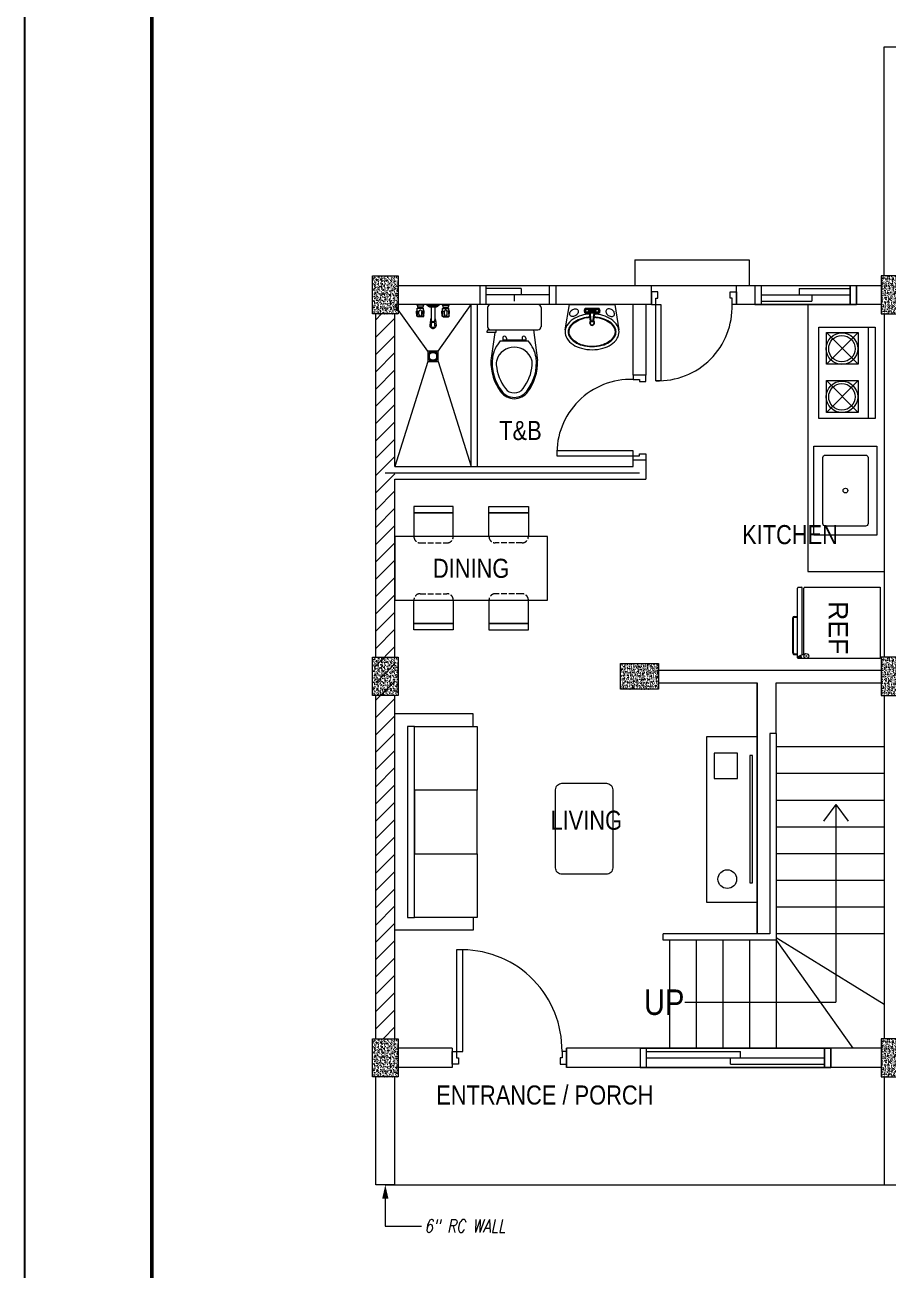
# Model space of a CAD drawing. Header units: millimetres. Extents: x 568137 to 731329, y -326076 to -191870.
# Drawn here: x 644229 to 651020, y -313636 to -303844 of the extents above; entities that cross this region are included whole.
import ezdxf
from ezdxf.enums import TextEntityAlignment as Align

# ---------------------------------------------------------------- set-up
doc = ezdxf.new("R2010")
doc.units = ezdxf.units.MM
doc.header["$LTSCALE"] = 300
doc.header["$MEASUREMENT"] = 0
doc.linetypes.add('HID', pattern=[0.2, 0.15, -0.05])
doc.layers.get('0').update_dxf_attribs({"color": 9})
doc.layers.get('DEFPOINTS').update_dxf_attribs({"color": 8})
doc.layers.add('BORDER', color=5, linetype='Continuous', lineweight=50)
doc.layers.add('dimensions', color=8, linetype='Continuous', lineweight=15)
doc.layers.add('P-FIXT-MISC', color=84, linetype='Continuous')
doc.styles.add('JO4', font='ARIALN.TTF')
doc.styles.get("Standard").update_dxf_attribs({"font": 'romans.shx'})

# ---------------------------------------------------------------- blocks, each defined once
blk = doc.blocks.new('AM-FC4PA')
at = {"layer": 'P-FIXT-MISC'}
for p, q in [((-22, -70), (-22, 70)), ((-9, 70), (-22, 70)), ((-18, 69), (-22, 70)), ((-11, 69), (-18, 69)), ((-18, 69), (-18, 63)), ((-18, -37), (-18, 37)), ((23, 70), (9, 70)), ((18, 69), (11, 69)), ((18, 69), (23, 70)), ((18, 69), (18, 63)), ((18, -37), (18, 37)), ((23, 70), (23, 39)), ((100, 13), (36, 20)), ((102, 14), (54, 18)), ((100, 13), (102, 14)), ((-18, -69), (-22, -70)), ((-9, -70), (-22, -70)), ((-18, -69), (-18, -63)), ((-11, -69), (-18, -69)), ((23, -70), (9, -70)), ((18, -69), (11, -69)), ((18, -69), (18, -63)), ((18, -69), (23, -70)), ((23, -70), (23, -39)), ((100, -13), (36, -20)), ((102, -14), (54, -18)), ((100, -13), (102, -14))]:
    blk.add_line(p, q, dxfattribs=at)
for centre, radius in [((0, 50), 22), ((0, 50), 17.3), ((0, 0), 9.5), ((0, -50), 22), ((0, -50), 17.3)]:
    blk.add_circle(centre, radius, dxfattribs=at)
for centre, radius, start, end in [((-29, 50), 11.5, 315.8561, 44.1439), ((0, 79), 11.5, 225.8561, 314.1439), ((0, 21), 11.5, 45.8561, 134.1439), ((29, 50), 11.5, 135.8561, 224.1439), ((38, 40), 20, 186.6527, 264.0223), ((43, 39), 20, 180, 254.9387), ((3, 0), 97.8, 352.2121, 7.7879), ((3, 0), 99, 351.872, 8.128), ((-29, -50), 11.5, 315.8561, 44.1439), ((0, -21), 11.5, 225.8561, 314.1439), ((0, -79), 11.5, 45.8561, 134.1439), ((29, -50), 11.5, 135.8561, 224.1439), ((38, -40), 20, 95.9777, 173.3473), ((43, -39), 20, 105.0613, 180)]:
    blk.add_arc(centre, radius, start, end, dxfattribs=at)
blk = doc.blocks.new('GROUND FLR')
at = {"linetype": 'Continuous'}
h = blk.add_hatch(dxfattribs=at)
h.set_pattern_fill('AR-CONC', color=256, scale=5, style=0)
h.set_pattern_definition([(50, (-546442.77, 211886.458), (35.8630091, -3.1376067), [3.75, -41.25]), (355, (-546442.77, 211886.458), (-6.9375667, 37.6096067), [3, -33]), (100.4514445, (-546439.783, 211886.196), (28.9254423, 34.4719995), [3.1870096, -35.0571056]), (46.1842, (-546442.77, 211896.46), (53.3620665, -8.275964), [5.625, -61.875]), (96.635635, (-546438.325, 211895.77), (46.7330973, 48.70593), [4.780517, -52.585688]), (351.184164, (-546442.77, 211896.46), (46.733097, 48.70593), [4.5, -49.5]), (21, (-546437.77, 211893.958), (29.8453526, -20.1309445), [3.75, -41.25]), (326, (-546437.77, 211893.958), (12.1657666, 36.2575023), [3, -33]), (71.451445, (-546435.284, 211892.28), (42.0111188, 16.1265576), [3.1870095, -35.0571056]), (37.5, (-546442.771, 211886.458), (0.60799277, 16.6446927), [0, -32.6, 0, -33.5, 0, -33.125]), (7.5, (-546442.771, 211886.458), (13.15347687, 19.7205856), [0, -19.1, 0, -31.85, 0, -12.625]), (327.5, (-546453.921, 211886.458), (26.6911218, -1.1277436), [0, -12.5, 0, -39, 0, -51.75]), (317.5, (-546458.921, 211886.458), (29.1593085, 5.0052491), [0, -16.25, 0, -25.9, 0, -36.75])])
h.paths.add_polyline_path([(21343.3, 16239.5), (21543.3, 16239.5), (21543.3, 16539.5), (21343.3, 16539.5)])
h = blk.add_hatch(dxfattribs=at)
h.set_pattern_fill('AR-CONC', color=256, scale=5, angle=180, style=0)
h.set_pattern_definition([(230, (597329.312, -179107.517), (-35.8630091, 3.1376067), [3.75, -41.25]), (175, (597329.312, -179107.517), (6.9375667, -37.6096067), [3, -33]), (280.4514445, (597326.324, -179107.256), (-28.9254423, -34.4719995), [3.1870096, -35.0571056]), (226.1842, (597329.312, -179117.517), (-53.3620665, 8.275964), [5.625, -61.875]), (276.635635, (597324.865, -179116.83), (-46.7330973, -48.70593), [4.780517, -52.585688]), (171.184164, (597329.31, -179117.517), (-46.733097, -48.70593), [4.5, -49.5]), (201, (597324.312, -179115.017), (-29.8453526, 20.1309445), [3.75, -41.25]), (146, (597324.312, -179115.017), (-12.1657666, -36.2575023), [3, -33]), (251.451445, (597321.825, -179113.34), (-42.0111188, -16.1265576), [3.1870095, -35.0571056]), (217.5, (597329.312, -179107.517), (-0.60799277, -16.6446927), [0, -32.6, 0, -33.5, 0, -33.125]), (187.5, (597329.312, -179107.517), (-13.15347687, -19.7205856), [0, -19.1, 0, -31.85, 0, -12.625]), (147.5, (597340.462, -179107.517), (-26.6911218, 1.1277436), [0, -12.5, 0, -39, 0, -51.75]), (137.5, (597345.462, -179107.517), (-29.1593085, -5.0052491), [0, -16.25, 0, -25.9, 0, -36.75])])
h.paths.add_polyline_path([(25343.3, 16539.5), (25543.3, 16539.5), (25543.3, 16239.5), (25343.3, 16239.5)])
h = blk.add_hatch(dxfattribs=at)
h.set_pattern_fill('ANSI31', color=256, scale=769.23, style=0)
h.set_pattern_definition([(45, (-584443.03, 211947.21), (-67.990969, 67.990969), [])])
h.paths.add_polyline_path([(21518.3, 16239.5), (21368.3, 16239.5), (21368.3, 10539.5), (21518.3, 10539.5)])
h = blk.add_hatch(dxfattribs=at)
h.set_pattern_fill('AR-CONC', color=256, scale=5, style=0)
h.set_pattern_definition([(50, (-546442.77, 208886.458), (35.8630091, -3.1376067), [3.75, -41.25]), (355, (-546442.77, 208886.458), (-6.9375667, 37.6096067), [3, -33]), (100.4514445, (-546439.783, 208886.196), (28.9254423, 34.4719995), [3.1870096, -35.0571056]), (46.1842, (-546442.77, 208896.46), (53.3620665, -8.275964), [5.625, -61.875]), (96.635635, (-546438.325, 208895.77), (46.7330973, 48.70593), [4.780517, -52.585688]), (351.184164, (-546442.77, 208896.46), (46.733097, 48.70593), [4.5, -49.5]), (21, (-546437.77, 208893.958), (29.8453526, -20.1309445), [3.75, -41.25]), (326, (-546437.77, 208893.958), (12.1657666, 36.2575023), [3, -33]), (71.451445, (-546435.284, 208892.28), (42.0111188, 16.1265576), [3.1870095, -35.0571056]), (37.5, (-546442.771, 208886.458), (0.60799277, 16.6446927), [0, -32.6, 0, -33.5, 0, -33.125]), (7.5, (-546442.771, 208886.458), (13.15347687, 19.7205856), [0, -19.1, 0, -31.85, 0, -12.625]), (327.5, (-546453.921, 208886.458), (26.6911218, -1.1277436), [0, -12.5, 0, -39, 0, -51.75]), (317.5, (-546458.921, 208886.458), (29.1593085, 5.0052491), [0, -16.25, 0, -25.9, 0, -36.75])])
h.paths.add_polyline_path([(21343.3, 13239.5), (21543.3, 13239.5), (21543.3, 13539.5), (21343.3, 13539.5)])
h = blk.add_hatch(dxfattribs=at)
h.set_pattern_fill('AR-CONC', color=256, scale=5, angle=180, style=0)
h.set_pattern_definition([(230, (597329.312, -182107.517), (-35.8630091, 3.1376067), [3.75, -41.25]), (175, (597329.312, -182107.517), (6.9375667, -37.6096067), [3, -33]), (280.4514445, (597326.324, -182107.256), (-28.9254423, -34.4719995), [3.1870096, -35.0571056]), (226.1842, (597329.312, -182117.517), (-53.3620665, 8.275964), [5.625, -61.875]), (276.635635, (597324.865, -182116.83), (-46.7330973, -48.70593), [4.780517, -52.585688]), (171.184164, (597329.31, -182117.517), (-46.733097, -48.70593), [4.5, -49.5]), (201, (597324.312, -182115.017), (-29.8453526, 20.1309445), [3.75, -41.25]), (146, (597324.312, -182115.017), (-12.1657666, -36.2575023), [3, -33]), (251.451445, (597321.825, -182113.34), (-42.0111188, -16.1265576), [3.1870095, -35.0571056]), (217.5, (597329.312, -182107.517), (-0.60799277, -16.6446927), [0, -32.6, 0, -33.5, 0, -33.125]), (187.5, (597329.312, -182107.517), (-13.15347687, -19.7205856), [0, -19.1, 0, -31.85, 0, -12.625]), (147.5, (597340.462, -182107.517), (-26.6911218, 1.1277436), [0, -12.5, 0, -39, 0, -51.75]), (137.5, (597345.462, -182107.517), (-29.1593085, -5.0052491), [0, -16.25, 0, -25.9, 0, -36.75])])
h.paths.add_polyline_path([(25343.3, 13539.5), (25543.3, 13539.5), (25543.3, 13239.5), (25343.3, 13239.5)])
h = blk.add_hatch(dxfattribs=at)
h.set_pattern_fill('AR-CONC', color=256, scale=5, angle=90, style=0)
h.set_pattern_definition([(140, (-172053.717, -554496.571), (3.1376067, 35.8630091), [3.75, -41.25]), (85, (-172053.717, -554496.57), (-37.6096067, -6.9375667), [3, -33]), (190.4514445, (-172053.456, -554493.583), (-34.4719995, 28.9254423), [3.1870096, -35.0571056]), (136.1842, (-172063.717, -554496.57), (8.275964, 53.3620665), [5.625, -61.875]), (186.635635, (-172063.027, -554492.125), (-48.70593, 46.7330973), [4.780517, -52.585688]), (81.184164, (-172063.717, -554496.57), (-48.70593, 46.733097), [4.5, -49.5]), (111, (-172061.217, -554491.571), (20.1309445, 29.8453526), [3.75, -41.25]), (56, (-172061.217, -554491.57), (-36.2575023, 12.1657666), [3, -33]), (161.451445, (-172059.54, -554489.084), (-16.1265576, 42.0111188), [3.1870095, -35.0571056]), (127.5, (-172053.717, -554496.571), (-16.6446927, 0.60799277), [0, -32.6, 0, -33.5, 0, -33.125]), (97.5, (-172053.717, -554496.571), (-19.7205856, 13.15347687), [0, -19.1, 0, -31.85, 0, -12.625]), (57.5, (-172053.717, -554507.721), (1.1277436, 26.6911218), [0, -12.5, 0, -39, 0, -51.75]), (47.5, (-172053.717, -554512.721), (-5.0052491, 29.1593085), [0, -16.25, 0, -25.9, 0, -36.75])])
h.paths.add_polyline_path([(23593.3, 13289.5), (23593.3, 13489.5), (23293.3, 13489.5), (23293.3, 13289.5)])
h = blk.add_hatch(dxfattribs=at)
h.set_pattern_fill('AR-CONC', color=256, scale=5, style=0)
h.set_pattern_definition([(50, (-546442.77, 205886.458), (35.8630091, -3.1376067), [3.75, -41.25]), (355, (-546442.77, 205886.458), (-6.9375667, 37.6096067), [3, -33]), (100.4514445, (-546439.783, 205886.196), (28.9254423, 34.4719995), [3.1870096, -35.0571056]), (46.1842, (-546442.77, 205896.46), (53.3620665, -8.275964), [5.625, -61.875]), (96.635635, (-546438.325, 205895.77), (46.7330973, 48.70593), [4.780517, -52.585688]), (351.184164, (-546442.77, 205896.46), (46.733097, 48.70593), [4.5, -49.5]), (21, (-546437.77, 205893.958), (29.8453526, -20.1309445), [3.75, -41.25]), (326, (-546437.77, 205893.958), (12.1657666, 36.2575023), [3, -33]), (71.451445, (-546435.284, 205892.28), (42.0111188, 16.1265576), [3.1870095, -35.0571056]), (37.5, (-546442.771, 205886.458), (0.60799277, 16.6446927), [0, -32.6, 0, -33.5, 0, -33.125]), (7.5, (-546442.771, 205886.458), (13.15347687, 19.7205856), [0, -19.1, 0, -31.85, 0, -12.625]), (327.5, (-546453.921, 205886.458), (26.6911218, -1.1277436), [0, -12.5, 0, -39, 0, -51.75]), (317.5, (-546458.921, 205886.458), (29.1593085, 5.0052491), [0, -16.25, 0, -25.9, 0, -36.75])])
h.paths.add_polyline_path([(21343.3, 10239.5), (21543.3, 10239.5), (21543.3, 10539.5), (21343.3, 10539.5)])
h = blk.add_hatch(dxfattribs=at)
h.set_pattern_fill('AR-CONC', color=256, scale=5, angle=180, style=0)
h.set_pattern_definition([(230, (597329.312, -185107.517), (-35.8630091, 3.1376067), [3.75, -41.25]), (175, (597329.312, -185107.517), (6.9375667, -37.6096067), [3, -33]), (280.4514445, (597326.324, -185107.256), (-28.9254423, -34.4719995), [3.1870096, -35.0571056]), (226.1842, (597329.312, -185117.517), (-53.3620665, 8.275964), [5.625, -61.875]), (276.635635, (597324.865, -185116.83), (-46.7330973, -48.70593), [4.780517, -52.585688]), (171.184164, (597329.31, -185117.517), (-46.733097, -48.70593), [4.5, -49.5]), (201, (597324.312, -185115.017), (-29.8453526, 20.1309445), [3.75, -41.25]), (146, (597324.312, -185115.017), (-12.1657666, -36.2575023), [3, -33]), (251.451445, (597321.825, -185113.34), (-42.0111188, -16.1265576), [3.1870095, -35.0571056]), (217.5, (597329.312, -185107.517), (-0.60799277, -16.6446927), [0, -32.6, 0, -33.5, 0, -33.125]), (187.5, (597329.312, -185107.517), (-13.15347687, -19.7205856), [0, -19.1, 0, -31.85, 0, -12.625]), (147.5, (597340.462, -185107.517), (-26.6911218, 1.1277436), [0, -12.5, 0, -39, 0, -51.75]), (137.5, (597345.462, -185107.517), (-29.1593085, -5.0052491), [0, -16.25, 0, -25.9, 0, -36.75])])
h.paths.add_polyline_path([(25343.3, 10539.5), (25543.3, 10539.5), (25543.3, 10239.5), (25343.3, 10239.5)])
for p, q in [((25368.3, 16539.5), (25368.3, 18340.3)), ((25368.3, 18340.3), (25518.3, 18340.3)), ((23406.1, 16664.5), (24306.1, 16664.5)), ((23406.1, 16664.5), (23406.1, 16464.5)), ((24306.1, 16664.5), (24306.1, 16464.5)), ((21543.3, 16464.5), (23536.1, 16464.5)), ((22185.7, 16464.5), (22185.7, 16314.5)), ((22235.7, 16314.6), (22235.7, 16464.6)), ((22735.7, 16314.3), (22735.7, 16464.3)), ((22786.7, 16313.6), (22786.8, 16463.6)), ((23536.1, 16314.5), (23536.1, 16464.5)), ((23536.1, 16464.5), (24206.1, 16464.5)), ((24206.1, 16464.5), (25343.3, 16464.5)), ((24206.1, 16314.5), (24206.1, 16464.5)), ((24349.6, 16464.5), (25149.8, 16464.5)), ((24349.6, 16464.5), (24349.6, 16314.5)), ((24399.6, 16464.5), (24399.6, 16314.5)), ((25099.8, 16464.5), (25099.8, 16314.5)), ((25099.8, 16314.5), (25099.8, 16464.5)), ((25149.8, 16464.5), (25149.8, 16314.5)), ((25149.8, 16314.5), (25149.8, 16464.5)), ((22510.7, 16439.5), (22235.7, 16439.6)), ((22735.7, 16389.3), (22235.7, 16389.6)), ((22460.4, 16339.5), (22460.5, 16389.5)), ((22510.7, 16439.5), (22510.7, 16389.5)), ((24699.8, 16439.5), (24699.8, 16389.5)), ((24799.6, 16389.5), (24799.6, 16339.5)), ((21778.5, 15946.3), (21518.3, 16309.2)), ((23536.1, 16314.5), (21543.3, 16314.5)), ((21688.8, 16260.8), (21692.7, 16268.1)), ((21691.4, 16221.7), (21688.8, 16260.8)), ((21693.2, 16307.9), (21693.2, 16314.5)), ((21743.8, 16314.5), (21693.2, 16314.5)), ((21693.2, 16307.9), (21698.2, 16292)), ((21743.8, 16307.9), (21693.2, 16307.9)), ((21693.5, 16281.7), (21694.9, 16285.8)), ((21693.5, 16271.3), (21693.5, 16281.7)), ((21743.5, 16281.7), (21693.5, 16281.7)), ((21742.1, 16285.8), (21694.9, 16285.8)), ((21694.9, 16260.8), (21708, 16260.8)), ((21695.2, 16237.4), (21695.2, 16259)), ((21738.7, 16292), (21698.2, 16292)), ((21701, 16292), (21701.6, 16285.8)), ((21707.7, 16237.2), (21707.7, 16258.8)), ((21742, 16260.8), (21729, 16260.8)), ((21729.3, 16237.2), (21729.3, 16258.8)), ((21735.9, 16292), (21735.4, 16285.8)), ((21743.8, 16307.9), (21738.7, 16292)), ((21741.8, 16237.4), (21741.8, 16259)), ((21743.5, 16281.7), (21742.1, 16285.8)), ((21743.5, 16271.3), (21743.5, 16281.7)), ((21743.8, 16307.9), (21743.8, 16314.5)), ((21748.2, 16260.8), (21744.3, 16268.1)), ((21745.5, 16221.7), (21748.2, 16260.8)), ((21768.9, 16309.5), (21768.9, 16314.5)), ((21768.9, 16314.5), (21868.1, 16314.5)), ((21768.9, 16309.5), (21868.1, 16309.5)), ((21844.8, 16296.4), (21792.1, 16296.4)), ((21793.5, 16296.3), (21843.5, 16296.3)), ((21803.5, 16296.4), (21803.5, 16192.5)), ((21833.5, 16296.4), (21833.5, 16192.5)), ((21858.5, 15946.3), (22118.7, 16314.5)), ((21868.1, 16314.5), (21868.1, 16309.5)), ((21888.8, 16260.8), (21892.7, 16268.1)), ((21891.4, 16221.7), (21888.8, 16260.8)), ((21893.2, 16307.9), (21893.2, 16314.5)), ((21893.2, 16314.5), (21943.8, 16314.5)), ((21893.2, 16307.9), (21898.2, 16292)), ((21893.2, 16307.9), (21943.8, 16307.9)), ((21893.5, 16281.7), (21894.9, 16285.8)), ((21893.5, 16271.3), (21893.5, 16281.7)), ((21893.5, 16281.7), (21943.5, 16281.7)), ((21894.9, 16285.8), (21942.1, 16285.8)), ((21894.9, 16260.8), (21908, 16260.8)), ((21895.2, 16237.4), (21895.2, 16259)), ((21898.2, 16292), (21938.7, 16292)), ((21901, 16292), (21901.6, 16285.8)), ((21907.7, 16237.2), (21907.7, 16258.8)), ((21942, 16260.8), (21929, 16260.8)), ((21929.3, 16237.2), (21929.3, 16258.8)), ((21935.9, 16292), (21935.4, 16285.8)), ((21943.8, 16307.9), (21938.7, 16292)), ((21941.8, 16237.4), (21941.8, 16259)), ((21943.5, 16281.7), (21942.1, 16285.8)), ((21943.5, 16271.3), (21943.5, 16281.7)), ((21943.8, 16307.9), (21943.8, 16314.5)), ((21948.2, 16260.8), (21944.3, 16268.1)), ((21945.5, 16221.7), (21948.2, 16260.8)), ((22118.7, 15039.5), (22118.7, 16314.5)), ((22168.7, 15039.5), (22168.7, 16314.5)), ((22247.5, 16289.6), (22247.5, 16139.5)), ((22668.1, 16289.4), (22668.1, 16139.3)), ((23014.2, 16282.9), (23126.2, 16282.9)), ((23014.2, 16272.2), (23014.2, 16282.9)), ((23015, 16279.3), (23014.2, 16282.9)), ((23014.2, 16272.2), (23014.2, 16282.9)), ((23015, 16279.3), (23014.2, 16282.9)), ((23014.2, 16246.9), (23014.2, 16257.5)), ((23014.2, 16246.9), (23014.2, 16257.5)), ((23015, 16273.7), (23015, 16279.3)), ((23015, 16279.3), (23020.1, 16279.3)), ((23015, 16273.7), (23015, 16279.3)), ((23015, 16279.3), (23020.1, 16279.3)), ((23015, 16250.5), (23015, 16256)), ((23015, 16250.5), (23015, 16256)), ((23040.3, 16279.3), (23100.1, 16279.3)), ((23040.3, 16279.3), (23100.1, 16279.3)), ((23125.4, 16279.3), (23120.3, 16279.3)), ((23125.4, 16279.3), (23126.2, 16282.9)), ((23125.4, 16273.7), (23125.4, 16279.3)), ((23125.4, 16250.5), (23125.4, 16256)), ((23126.2, 16272.2), (23126.2, 16282.9)), ((23126.2, 16246.9), (23126.2, 16257.5)), ((23393.3, 15759.5), (23393.3, 16314.5)), ((23493.3, 16314.5), (23493.3, 15909.5)), ((23493.3, 16313.5), (23493.3, 15759.5)), ((25343.3, 16314.5), (24171.1, 16314.5)), ((24349.6, 16314.5), (25149.8, 16314.5)), ((24768.3, 16314.5), (24768.3, 14214.5)), ((21368.3, 13539.5), (21368.3, 16239.5)), ((21518.3, 15039.5), (21518.3, 16239.5)), ((21697.9, 16218.3), (21691.4, 16221.7)), ((21745.5, 16221.7), (21691.4, 16221.7)), ((21739.1, 16218.3), (21697.9, 16218.3)), ((21739.1, 16218.3), (21745.5, 16221.7)), ((21798.5, 16192.5), (21793.5, 16148.1)), ((21795.7, 16139.1), (21801, 16184.2)), ((21804.7, 16129.6), (21808.5, 16177.7)), ((21836.6, 16132.9), (21831.2, 16179.3)), ((21838.5, 16192.5), (21843.6, 16146)), ((21897.9, 16218.3), (21891.4, 16221.7)), ((21891.4, 16221.7), (21945.5, 16221.7)), ((21897.9, 16218.3), (21939.1, 16218.3)), ((21939.1, 16218.3), (21945.5, 16221.7)), ((23015, 16250.5), (23014.2, 16246.9)), ((23015, 16250.5), (23014.2, 16246.9)), ((23014.2, 16246.9), (23038.9, 16246.9)), ((23014.2, 16246.9), (23038.9, 16246.9)), ((23015, 16250.5), (23020.1, 16250.5)), ((23015, 16250.5), (23020.1, 16250.5)), ((23040.3, 16250.5), (23100.1, 16250.5)), ((23040.3, 16250.5), (23100.1, 16250.5)), ((23059.6, 16184.8), (23054.2, 16236.1)), ((23059.6, 16184.8), (23054.2, 16236.1)), ((23059, 16183.7), (23055.7, 16221.7)), ((23059, 16183.7), (23055.7, 16221.7)), ((23059.6, 16184.8), (23059, 16183.7)), ((23059.6, 16184.8), (23059, 16183.7)), ((23080.8, 16184.8), (23086.2, 16236.1)), ((23080.8, 16184.8), (23086.2, 16236.1)), ((23080.8, 16184.8), (23081.4, 16183.7)), ((23080.8, 16184.8), (23081.4, 16183.7)), ((23081.4, 16183.7), (23084.7, 16221.7)), ((23081.4, 16183.7), (23084.7, 16221.7)), ((23126.2, 16246.9), (23101.5, 16246.9)), ((23125.4, 16250.5), (23120.3, 16250.5)), ((23125.4, 16250.5), (23126.2, 16246.9)), ((22243.6, 16094.5), (22243.6, 16104.5)), ((22313.2, 16094.4), (22243.6, 16094.5)), ((22253.6, 16114.5), (22313.2, 16114.5)), ((22272.6, 16114.5), (22643.2, 16114.5)), ((22304.8, 16094.4), (22274.4, 15874)), ((22313.2, 16114.5), (22313.2, 16094.4)), ((22607.9, 16114.5), (22640.9, 15873.8)), ((24912.9, 16094.2), (25162.9, 15844.2)), ((25162.9, 16094.2), (24912.9, 15844.2)), ((25240.8, 16136.7), (25240.8, 15416.7)), ((22347.6, 16027.2), (22567.9, 16027.1)), ((22366.6, 16049.2), (22366.6, 16027.2)), ((22370.5, 16037.2), (22370.5, 16027.2)), ((22370.5, 16037.2), (22545, 16037.1)), ((22396.6, 16049.2), (22396.6, 16037.2)), ((22518.8, 16049.1), (22518.8, 16037.1)), ((22545, 16037.1), (22545, 16027.1)), ((22548.9, 16049.1), (22548.8, 16027.1)), ((21778.5, 15866.3), (21518.3, 15039.5)), ((21778.5, 15946.3), (21778.5, 15866.3)), ((21858.5, 15946.3), (21778.5, 15946.3)), ((21778.5, 15866.3), (21858.5, 15866.3)), ((21788.1, 15936.7), (21788.1, 15875.9)), ((21848.9, 15936.7), (21788.1, 15936.7)), ((21788.1, 15875.9), (21848.9, 15875.9)), ((21848.9, 15875.9), (21848.9, 15936.7)), ((21858.5, 15866.3), (21858.5, 15946.3)), ((21858.5, 15866.3), (22118.7, 15039.5)), ((25162.9, 15715.5), (24912.9, 15465.5)), ((24912.9, 15715.5), (25162.9, 15465.5)), ((23393.3, 15039.5), (23393.3, 15164.5)), ((23493.3, 15139.5), (23493.3, 14939.5)), ((21443.3, 14989.5), (23443.3, 14989.5)), ((21518.3, 15039.5), (23393.3, 15039.5)), ((21518.3, 13539.5), (21518.3, 14939.5)), ((21518.3, 14939.5), (23493.3, 14939.5)), ((21978, 14674.4), (21668, 14674.4)), ((21668, 14674.4), (21668, 14489.4)), ((21978, 14489.4), (21978, 14674.4)), ((22258.7, 14674.4), (22568.7, 14674.4)), ((22258.7, 14489.4), (22258.7, 14674.4)), ((22568.7, 14674.4), (22568.7, 14489.4)), ((24768.3, 14214.5), (25368.3, 14214.5)), ((24686, 13536.5), (24686, 14084.5)), ((24692, 14090.5), (24717.5, 14090.5)), ((24723.5, 13558.1), (24723.5, 14084.5)), ((24736, 13562.7), (24736, 14084.5)), ((24742, 14090.5), (25335.5, 14090.5)), ((25336, 14090), (25336, 13531)), ((21668, 13804.5), (21668, 13989.5)), ((21978, 13989.5), (21978, 13804.5)), ((22258.7, 13989.5), (22258.7, 13804.5)), ((22568.7, 13804.5), (22568.7, 13989.5)), ((24648, 13573.5), (24648, 13849.5)), ((24654, 13573.5), (24654, 13849.5)), ((24660, 13861.5), (24686, 13861.5)), ((24660, 13855.5), (24686, 13855.5)), ((21978, 13804.5), (21668, 13804.5)), ((22258.7, 13804.5), (22568.7, 13804.5)), ((24660, 13567.5), (24686, 13567.5)), ((24660, 13561.5), (24686, 13561.5)), ((24717.5, 13530.5), (24692, 13530.5)), ((24748.4, 13567.3), (24701.5, 13550)), ((24755, 13530.5), (24704.8, 13530.5)), ((25335.5, 13530.5), (24755, 13530.5)), ((23593.3, 13439.5), (25343.3, 13439.5)), ((23593.3, 13339.5), (24368.3, 13339.5)), ((24368.3, 11364.5), (24368.3, 13339.5)), ((24368.3, 13339.5), (24368.3, 11364.5)), ((24518.3, 13339.5), (25343.3, 13339.5)), ((24518.3, 12939.5), (24518.3, 13339.5)), ((21368.3, 10539.5), (21368.3, 13239.5)), ((21518.3, 10539.5), (21518.3, 13239.5)), ((22134.1, 13094.1), (21518.3, 13094.1)), ((22134.1, 12994.1), (22134.1, 13094.1)), ((24468.3, 12939.5), (24468.3, 11364.5)), ((24518.3, 12939.5), (24468.3, 12939.5)), ((24518.3, 12939.5), (24518.3, 11364.5)), ((25368.3, 12834.5), (24518.3, 12834.5)), ((25368.3, 12624.5), (24518.3, 12624.5)), ((25368.3, 12414.5), (24518.3, 12414.5)), ((24986.6, 12382), (24889.3, 12251.7)), ((24986.6, 12382), (24986.6, 10827)), ((24986.6, 12382), (25083.9, 12251.7)), ((25368.3, 12204.5), (24518.3, 12204.5)), ((25368.3, 11994.5), (24518.3, 11994.5)), ((25368.3, 11784.5), (24518.3, 11784.5)), ((25368.3, 11574.5), (24518.3, 11574.5)), ((22134.1, 11494), (22134.1, 11394)), ((22134.1, 11394), (21518.3, 11394)), ((24468.3, 11364.5), (23628.3, 11364.5)), ((23628.3, 11314.5), (23628.3, 11364.5)), ((24518.3, 11364.5), (24518.3, 10464.5)), ((25368.3, 11364.5), (24518.3, 11364.5)), ((24518.3, 11314.5), (23628.3, 11314.5)), ((23678.3, 11314.5), (23678.3, 10464.5)), ((23888.3, 11314.5), (23888.3, 10464.5)), ((24098.3, 11314.5), (24098.3, 10464.5)), ((24308.3, 11314.5), (24308.3, 10464.5)), ((24518.3, 11336.6), (25368.3, 10812.4)), ((24518.3, 11314.5), (25120.6, 10464.5)), ((23798.3, 10827), (24986.6, 10827)), ((21968.3, 10464.5), (21543.3, 10464.5)), ((21968.3, 10464.5), (21968.3, 10314.5)), ((21968.3, 10464.5), (21968.3, 10314.5)), ((25343.3, 10464.5), (22868.3, 10464.5)), ((22868.3, 10314.5), (22868.3, 10464.5)), ((22868.3, 10464.5), (22868.3, 10314.5)), ((23448.2, 10464.5), (24948.2, 10464.5)), ((23448.2, 10464.5), (23448.2, 10314.5)), ((23498.2, 10314.5), (23498.2, 10464.5)), ((24160.1, 10339.5), (24160.1, 10389.5)), ((24236.3, 10389.5), (24236.3, 10439.5)), ((24898.2, 10314.5), (24898.2, 10464.5)), ((24898.2, 10464.5), (24898.2, 10314.5)), ((24948.2, 10314.5), (24948.2, 10464.5)), ((24948.2, 10464.5), (24948.2, 10314.5)), ((21968.3, 10314.5), (21543.3, 10314.5)), ((25343.3, 10314.5), (22868.3, 10314.5)), ((23448.2, 10314.5), (24948.2, 10314.5)), ((21368.3, 9389.5), (21368.3, 10239.5)), ((21518.3, 9389.5), (21518.3, 10239.5)), ((25368.3, 10239.5), (25368.3, 9389.5)), ((21518.3, 9389.5), (21368.3, 9389.5)), ((21443.3, 9389.5), (29368.3, 9389.5)), ((21443.3, 9282.4), (21443.3, 9064.4)), ((21443.3, 9064.4), (21727.6, 9064.4))]:
    blk.add_line(p, q, dxfattribs=at)
for p, q in [((24399.6, 16389.5), (24799.6, 16389.5)), ((24699.8, 16439.5), (25099.8, 16439.5)), ((24699.8, 16389.5), (25099.8, 16389.5)), ((24399.6, 16339.5), (24799.6, 16339.5)), ((23498.2, 10439.5), (24236.3, 10439.5)), ((23498.2, 10389.5), (24236.3, 10389.5)), ((24160.1, 10389.5), (24898.2, 10389.5)), ((24160.1, 10339.5), (24898.2, 10339.5))]:
    blk.add_line(p, q)
at = {"linetype": 'HID'}
for p, q in [((21718, 14439.4), (21928, 14439.4)), ((22518.7, 14439.4), (22308.7, 14439.4)), ((21718, 14039.5), (21928, 14039.5)), ((22518.7, 14039.5), (22308.7, 14039.5))]:
    blk.add_line(p, q, dxfattribs=at)
at = {"linetype": 'Continuous'}
for points in [[(21543.3, 16239.5), (21343.3, 16239.5), (21343.3, 16539.5), (21543.3, 16539.5)], [(25543.3, 16539.5), (25343.3, 16539.5), (25343.3, 16239.5), (25543.3, 16239.5)], [(23571.1, 16314.5), (23571.1, 16364.5), (23586.1, 16364.5), (23586.1, 16414.5), (23536.1, 16414.5), (23536.1, 16314.5)], [(23571.1, 16314.5), (23571.1, 16364.5), (23586.1, 16364.5), (23586.1, 16414.5), (23536.1, 16414.5), (23536.1, 16314.5)], [(24171.1, 16314.5), (24171.1, 16364.5), (24156.1, 16364.5), (24156.1, 16414.5), (24206.1, 16414.5), (24206.1, 16314.5)], [(24171.1, 16314.5), (24171.1, 16364.5), (24156.1, 16364.5), (24156.1, 16414.5), (24206.1, 16414.5), (24206.1, 16314.5)], [(23571.1, 16314.5), (23611.1, 16314.5), (23611.1, 15714.5), (23571.1, 15714.5)], [(23571.1, 16314.5), (23611.1, 16314.5), (23611.1, 15714.5), (23571.1, 15714.5)], [(25295.9, 15416.7), (24853.8, 15416.7), (24853.8, 16136.7), (25295.9, 16136.7)], [(25162.9, 15844.2), (24912.9, 15844.2), (24912.9, 16094.2), (25162.9, 16094.2)], [(23393.3, 15724.5), (23443.3, 15724.5), (23443.3, 15709.5), (23493.3, 15709.5), (23493.3, 15759.5), (23393.3, 15759.5)], [(23393.3, 15724.5), (23443.3, 15724.5), (23443.3, 15709.5), (23493.3, 15709.5), (23493.3, 15759.5), (23393.3, 15759.5)], [(25162.9, 15465.5), (24912.9, 15465.5), (24912.9, 15715.5), (25162.9, 15715.5)], [(24815.5, 14500.9), (24815.5, 15200.5), (25310.6, 15200.5), (25310.6, 14500.9)], [(23393.3, 15124.5), (23393.3, 15164.5), (22793.3, 15164.5), (22793.3, 15124.5)], [(23393.3, 15124.5), (23393.3, 15164.5), (22793.3, 15164.5), (22793.3, 15124.5)], [(23393.3, 15124.5), (23443.3, 15124.5), (23443.3, 15139.5), (23493.3, 15139.5), (23493.3, 15089.5), (23393.3, 15089.5)], [(23393.3, 15124.5), (23443.3, 15124.5), (23443.3, 15139.5), (23493.3, 15139.5), (23493.3, 15089.5), (23393.3, 15089.5)], [(21978, 14724.4), (21668, 14724.4), (21668, 14674.4), (21978, 14674.4)], [(22258.7, 14724.4), (22568.7, 14724.4), (22568.7, 14674.4), (22258.7, 14674.4)], [(21978, 13754.5), (21668, 13754.5), (21668, 13804.5), (21978, 13804.5)], [(22258.7, 13754.5), (22568.7, 13754.5), (22568.7, 13804.5), (22258.7, 13804.5)], [(21543.3, 13239.5), (21343.3, 13239.5), (21343.3, 13539.5), (21543.3, 13539.5)], [(25543.3, 13539.5), (25343.3, 13539.5), (25343.3, 13239.5), (25543.3, 13239.5)], [(23593.3, 13489.5), (23593.3, 13289.5), (23293.3, 13289.5), (23293.3, 13489.5)], [(21673.8, 12994.1), (21618.3, 12994.1), (21618.3, 11494), (21673.8, 11494)], [(21673.8, 12994.1), (22164.7, 12994.1), (22164.7, 12494.1), (21673.8, 12494.1)], [(23969.7, 11614.6), (24368.3, 11614.6), (24368.3, 12914.4), (23969.7, 12914.4)], [(24031.1, 12586.6), (24214.9, 12586.6), (24214.9, 12786.3), (24031.1, 12786.3)], [(24311.4, 11767.1), (24332.3, 11767.1), (24332.3, 12767.1), (24311.4, 12767.1)], [(21673.8, 11994.1), (22164.7, 11994.1), (22164.7, 12494.1), (21673.8, 12494.1)], [(21673.8, 11994.1), (22164.7, 11994.1), (22164.7, 11494), (21673.8, 11494)], [(22003.3, 11239.5), (22003.3, 10439.5), (22053.3, 10439.5), (22053.3, 11239.5)], [(21543.3, 10239.5), (21343.3, 10239.5), (21343.3, 10539.5), (21543.3, 10539.5)], [(25543.3, 10539.5), (25343.3, 10539.5), (25343.3, 10239.5), (25543.3, 10239.5)], [(22003.3, 10439.5), (22003.3, 10389.5), (22018.3, 10389.5), (22018.3, 10339.5), (21968.3, 10339.5), (21968.3, 10439.5)], [(22003.3, 10439.5), (22003.3, 10389.5), (22018.3, 10389.5), (22018.3, 10339.5), (21968.3, 10339.5), (21968.3, 10439.5)], [(22833.3, 10439.5), (22833.3, 10389.5), (22818.3, 10389.5), (22818.3, 10339.5), (22868.3, 10339.5), (22868.3, 10439.5)], [(22833.3, 10439.5), (22833.3, 10389.5), (22818.3, 10389.5), (22818.3, 10339.5), (22868.3, 10339.5), (22868.3, 10439.5)]]:
    blk.add_lwpolyline(points, close=True, dxfattribs=at)
for points in [[(22859.1, 16114.4), (22892.2, 16314.5), (23248.2, 16314.5), (23281.3, 16114.4)], [(25368.3, 16239.5), (25368.3, 13539.5)], [(21518.3, 13989.5), (22718.4, 13989.5), (22718.4, 14489.4), (21518.3, 14489.4), (21518.3, 13989.5)], [(25368.3, 13239.5), (25368.3, 10539.5)]]:
    blk.add_lwpolyline(points, dxfattribs=at)
for points in [[(22957.8, 16270.9, -0.127529), (22961.1, 16262, -0.106162), (22959.8, 16250, -0.085457), (22953.7, 16238.6, -0.074979), (22942.8, 16228.2, -0.074979), (22929.3, 16221.5, -0.085457), (22916.5, 16219.7, -0.106162), (22904.7, 16222.5, -0.127529), (22897.5, 16228.7, -0.127529), (22894.2, 16237.6, -0.106162), (22895.5, 16249.6, -0.085457), (22901.6, 16261, -0.074979), (22912.5, 16271.4, -0.074979), (22926, 16278.2, -0.085457), (22938.8, 16280, -0.106162), (22950.6, 16277.1, -0.127529)], [(22957.8, 16270.9, -0.127529), (22961.1, 16262, -0.106162), (22959.8, 16250, -0.085457), (22953.7, 16238.6, -0.074979), (22942.8, 16228.2, -0.074979), (22929.3, 16221.5, -0.085457), (22916.5, 16219.7, -0.106162), (22904.7, 16222.5, -0.127529), (22897.5, 16228.7, -0.127529), (22894.2, 16237.6, -0.106162), (22895.5, 16249.6, -0.085457), (22901.6, 16261, -0.074979), (22912.5, 16271.4, -0.074979), (22926, 16278.2, -0.085457), (22938.8, 16280, -0.106162), (22950.6, 16277.1, -0.127529)], [(23182.6, 16270.9, 0.127529), (23179.3, 16262, 0.106162), (23180.6, 16250, 0.085457), (23186.7, 16238.6, 0.074979), (23197.6, 16228.2, 0.074979), (23211.1, 16221.5, 0.085457), (23223.9, 16219.7, 0.106162), (23235.6, 16222.5, 0.127529), (23242.9, 16228.7, 0.127529), (23246.2, 16237.6, 0.106162), (23244.9, 16249.6, 0.085457), (23238.8, 16261, 0.074979), (23227.9, 16271.4, 0.074979), (23214.4, 16278.2, 0.085457), (23201.5, 16280, 0.106162), (23189.8, 16277.1, 0.127529)], [(24885.5, 14590.9), (24885.5, 15110.5, -0.414214), (24905.5, 15130.5), (25220.6, 15130.5, -0.414214), (25240.6, 15110.5), (25240.6, 14590.9, -0.414214), (25220.6, 14570.9), (24905.5, 14570.9, -0.414214)], [(22832.6, 12548.5), (23182.6, 12548.5, -0.414214), (23232.6, 12498.5), (23232.6, 11883.3, -0.414214), (23182.6, 11833.3), (22832.6, 11833.3, -0.414214), (22782.6, 11883.3), (22782.6, 12498.5, -0.414214)]]:
    blk.add_lwpolyline(points, format="xyb", close=True, dxfattribs=at)
for points in [[(23052.8, 16238.8, 0.053262), (22985.6, 16227.9, 0.079373), (22920, 16198.1, 0.107143), (22872.3, 16149.2, 0.140864), (22857.8, 16098.9, 0.140864), (22872.3, 16048.5, 0.107143), (22920, 15999.6, 0.079373), (22985.6, 15969.8, 0.066913), (23070.2, 15958.5, 0.066913), (23154.8, 15969.8, 0.079373), (23220.4, 15999.6, 0.107143), (23268.1, 16048.5, 0.140864), (23282.6, 16098.9, 0.140864), (23268.1, 16149.2, 0.107143), (23220.4, 16198.1, 0.079373), (23154.8, 16227.9, 0.053262), (23087.6, 16238.8, 0.066913)], [(23056.3, 16214.9, 0.055146), (22992, 16204.8, 0.079373), (22933.2, 16178.1, 0.107143), (22892.6, 16136.5, 0.140864), (22881.8, 16098.9, 0.140864), (22892.6, 16061.2, 0.107143), (22933.2, 16019.6, 0.079373), (22992, 15993, 0.066913), (23070.2, 15982.5, 0.066913), (23148.4, 15993, 0.079373), (23207.1, 16019.6, 0.107143), (23247.8, 16061.2, 0.140864), (23258.6, 16098.9, 0.140864), (23247.8, 16136.5, 0.107143), (23207.1, 16178.1, 0.079373), (23148.4, 16204.8, 0.055146), (23084.1, 16214.9, 0.066913)], [(23084, 16214.5, -0.048398), (23140.4, 16204.8, -0.079373), (23199.1, 16178.1, -0.107143), (23239.8, 16136.5, -0.140864), (23250.6, 16098.9, -0.140864), (23239.8, 16061.2, -0.107143), (23199.1, 16019.6, -0.079373), (23140.4, 15993, -0.060133), (23070.2, 15982.6, -0.060133), (23000, 15993, -0.079373), (22941.2, 16019.6, -0.107143), (22900.6, 16061.2, -0.140864), (22889.8, 16098.9, -0.140864), (22900.6, 16136.5, -0.107143), (22941.2, 16178.1, -0.079373), (23000, 16204.8, -0.048398), (23056.3, 16214.5, -0.060133)]]:
    blk.add_lwpolyline(points, format="xyb", dxfattribs=at)
for centre, radius in [((23030.2, 16264.9), 17.6), ((23030.2, 16264.9), 17.6), ((23030.2, 16264.9), 13.8), ((23030.2, 16264.9), 13.8), ((23070.2, 16264.9), 7.6), ((23070.2, 16264.9), 7.6), ((23110.2, 16264.9), 17.6), ((23110.2, 16264.9), 13.8), ((25035.4, 15966.6), 124.1), ((25035.4, 15966.6), 104.1), ((21818.5, 15906.3), 30.4), ((25035.4, 15588), 124.1), ((25035.4, 15588), 104.1), ((25063, 14850.7), 19), ((24704.8, 13540.5), 10), ((24704.8, 13540.5), 3), ((24755, 13549.5), 19), ((24755, 13549.5), 3), ((24133.6, 11795), 73.6)]:
    blk.add_circle(centre, radius, dxfattribs=at)
for centre, radius, start, end in [((21668.1, 16248.2), 29.7, 29.83631, 37.41227), ((21686.8, 16271.3), 6.75, 331.69924, 0), ((21688.4, 16259), 6.75, 0, 35.96108), ((21714.4, 16258.8), 6.75, 144.03892, 180), ((21727.1, 16249.7), 22.4, 123.35438, 144.03892), ((21718.5, 16262.7), 6.75, 56.64562, 123.35438), ((21709.9, 16249.7), 22.4, 35.96108, 56.64562), ((21722.5, 16258.8), 6.75, 0, 35.96108), ((21748.5, 16259), 6.75, 144.03892, 180), ((21768.8, 16248.2), 29.7, 142.58773, 150.16369), ((21750.2, 16271.3), 6.75, 180, 208.30076), ((21804.9, 16346.2), 51.5, 225.56308, 255.60074), ((21832, 16346.2), 51.5, 284.39926, 314.43692), ((21868.1, 16248.2), 29.7, 29.83631, 37.41227), ((21886.8, 16271.3), 6.75, 331.69924, 0), ((21888.4, 16259), 6.75, 0, 35.96108), ((21914.4, 16258.8), 6.75, 144.03892, 180), ((21927.1, 16249.7), 22.4, 123.35438, 144.03892), ((21918.5, 16262.7), 6.75, 56.64562, 123.35438), ((21909.9, 16249.7), 22.4, 35.96108, 56.64562), ((21922.5, 16258.8), 6.75, 0, 35.96108), ((21948.5, 16259), 6.75, 144.03892, 180), ((21968.8, 16248.2), 29.7, 142.58773, 150.16369), ((21950.2, 16271.3), 6.75, 180, 208.30076), ((22272.3, 16289.7), 24.8, 89.34963, 180.23444), ((22643.1, 16289.4), 25, 359.97534, 89.97534), ((23007.2, 16264.9), 9.19, 315.8561, 44.1439), ((23007.2, 16264.9), 9.19, 315.8561, 44.1439), ((23030.2, 16287.9), 9.19, 225.8561, 314.1439), ((23030.2, 16287.9), 9.19, 225.8561, 314.1439), ((23053.2, 16264.9), 9.19, 135.8561, 224.1439), ((23053.2, 16264.9), 9.19, 135.8561, 224.1439), ((23087.2, 16264.9), 9.19, 315.8561, 44.1439), ((23087.2, 16264.9), 9.19, 315.8561, 44.1439), ((23110.2, 16287.9), 9.19, 225.8561, 314.1439), ((23133.2, 16264.9), 9.19, 135.8561, 224.1439), ((23591.1, 16294.5), 580.3, 268.02507, 1.97493), ((23591.1, 16294.5), 580.3, 268.02507, 1.97493), ((21675.1, 16234.9), 20.2, 323.918, 7.02228), ((21726.2, 16238.6), 18.6, 184.21659, 229.18221), ((21718.5, 16229.6), 6.75, 229.18221, 310.81779), ((21710.7, 16238.6), 18.6, 310.81779, 355.78341), ((21761.8, 16234.9), 20.2, 172.97772, 216.082), ((21813.2, 16192.5), 14.7, 154.17049, 180), ((21813.2, 16192.5), 14.7, 180, 205.82951), ((21815.7, 16191.3), 17.6, 134.34946, 154.17049), ((21815.7, 16193.7), 17.6, 205.82951, 229.44584), ((21813.2, 16192.5), 9.72, 180, 205.82951), ((21817.4, 16195.7), 20.1, 229.44584, 250.48315), ((21815.7, 16193.7), 12.6, 205.82951, 229.44584), ((21817.4, 16195.7), 15.1, 229.44584, 250.48315), ((21818.5, 16198.7), 23.3, 250.48315, 270), ((21818.5, 16198.7), 18.3, 250.48315, 270), ((21818.5, 16198.7), 18.3, 270, 289.51685), ((21818.5, 16198.7), 23.3, 270, 289.51685), ((21819.6, 16195.7), 15.1, 289.51685, 310.55416), ((21819.6, 16195.7), 20.1, 289.51685, 310.55416), ((21821.2, 16193.7), 12.6, 310.55416, 334.17049), ((21823.8, 16192.5), 9.72, 334.17049, 0), ((21821.2, 16193.7), 17.6, 310.55416, 334.17049), ((21821.2, 16191.3), 17.6, 25.82951, 45.65054), ((21823.8, 16192.5), 14.7, 0, 25.82951), ((21823.8, 16192.5), 14.7, 334.17049, 0), ((21875.1, 16234.9), 20.2, 323.918, 7.02228), ((21926.2, 16238.6), 18.6, 184.21659, 229.18221), ((21918.5, 16229.6), 6.75, 229.18221, 310.81779), ((21910.7, 16238.6), 18.6, 310.81779, 355.78341), ((21961.8, 16234.9), 20.2, 172.97772, 216.082), ((23030.2, 16241.9), 9.19, 45.8561, 134.1439), ((23030.2, 16241.9), 9.19, 45.8561, 134.1439), ((23038.9, 16230.9), 16, 15.06132, 90), ((23038.9, 16230.9), 16, 15.06132, 90), ((23038.3, 16234.5), 16, 5.97774, 83.34733), ((23038.3, 16234.5), 16, 5.97774, 83.34733), ((23070.2, 16169.7), 20, 121.88267, 58.11733), ((23070.2, 16169.7), 20, 121.88267, 58.11733), ((23070.2, 16169.7), 16, 121.49929, 180), ((23070.2, 16169.7), 16, 121.49929, 180), ((23070.2, 16169.7), 16, 180, 0), ((23070.2, 16169.7), 16, 180, 0), ((23070.2, 16262.1), 79.2, 261.872, 278.128), ((23070.2, 16262.1), 79.2, 261.872, 278.128), ((23070.2, 16262.3), 78.2, 262.2121, 277.7879), ((23070.2, 16262.3), 78.2, 262.2121, 277.7879), ((23070.2, 16169.7), 16, 0, 58.50071), ((23070.2, 16169.7), 16, 0, 58.50071), ((23101.5, 16230.9), 16, 90, 164.93868), ((23101.5, 16230.9), 16, 90, 164.93868), ((23102.1, 16234.5), 16, 96.65267, 174.02226), ((23102.1, 16234.5), 16, 96.65267, 174.02226), ((23110.2, 16241.9), 9.19, 45.8561, 134.1439), ((21813.2, 16148.1), 19.7, 180, 205.82951), ((21813.2, 16157.5), 19.7, 193.41585, 205.82951), ((21815.7, 16158.7), 22.6, 205.82951, 229.44584), ((21815.7, 16149.4), 22.6, 205.82951, 229.44584), ((21817.4, 16160.7), 25.1, 229.44584, 250.48315), ((21817.4, 16151.3), 25.1, 229.44584, 250.48315), ((21818.5, 16163.7), 28.3, 250.48315, 270), ((21818.5, 16154.3), 28.3, 250.48315, 270), ((21818.5, 16163.7), 28.3, 270, 289.51685), ((21818.5, 16154.3), 28.3, 270, 289.51685), ((21819.6, 16160.7), 25.1, 289.51685, 310.55416), ((21819.6, 16151.3), 25.1, 289.51685, 310.55416), ((21821.2, 16158.7), 22.6, 310.55416, 334.17049), ((21821.2, 16149.4), 22.6, 310.55416, 334.17049), ((21823.8, 16157.5), 19.7, 334.17049, 345.56262), ((21823.8, 16148.1), 19.7, 334.17049, 0), ((22253.6, 16104.5), 10, 89.97534, 179.97534), ((22272.6, 16139.6), 25.2, 180.30199, 269.84004), ((22381.6, 16049.2), 15, 359.97531, 179.97538), ((22533.8, 16049.1), 15, 359.9753, 179.97536), ((22643.4, 16139.1), 24.6, 269.21002, 0.57185), ((22535.6, 15858.6), 252.6, 138.1234, 171.40092), ((22457.6, 15835.2), 143.9, 16.78639, 163.16429), ((22379.6, 15858.6), 252.6, 8.54975, 41.82728), ((22662.9, 15859.6), 388.7, 177.87996, 216.96123), ((22643.5, 15854.3), 360.1, 173.29158, 217.96988), ((22415.8, 15847.9), 100.1, 163.16429, 185.44478), ((22271.8, 15854.4), 360.1, 321.9808, 6.6591), ((22252.4, 15859.8), 388.7, 322.98945, 2.07072), ((22499.5, 15847.8), 100.1, 354.50589, 16.78639), ((22679.2, 15873), 364.8, 185.44478, 216.93171), ((22236.1, 15873.2), 364.8, 323.01897, 354.50589), ((23373.3, 15144.5), 580.3, 88.02507, 181.97493), ((23373.3, 15144.5), 580.3, 88.02507, 181.97493), ((22457.6, 15705.6), 132.1, 216.64993, 323.30075), ((22457.6, 15705.6), 122.1, 216.64993, 323.30075), ((22457.6, 15705.6), 87, 216.64993, 323.30075), ((24692, 14084.5), 6, 90, 180), ((24717.5, 14084.5), 6, 0, 90), ((24742, 14084.5), 6, 90, 180), ((25335.5, 14090), 0.5, 0, 90), ((24660, 13849.5), 12, 90.00029, 180.00029), ((24660, 13849.5), 6, 90, 180), ((24660, 13573.5), 12, 179.9998, 269.9998), ((24660, 13573.5), 6, 180, 270), ((24692, 13536.5), 6, 180, 270), ((25335.5, 13531), 0.5, 270, 0), ((22044.1, 10450.3), 789.3, 359.21644, 89.33311)]:
    blk.add_arc(centre, radius, start, end, dxfattribs=at)
at = {"linetype": 'HID'}
for centre, start, end in [((21718, 14489.4), 180, 270), ((21928, 14489.4), 270, 0), ((22308.7, 14489.4), 180, 270), ((22518.7, 14489.4), 270, 0), ((21718, 13989.5), 90, 180), ((21928, 13989.5), 0, 90), ((22308.7, 13989.5), 90, 180), ((22518.7, 13989.5), 0, 90)]:
    blk.add_arc(centre, 50, start, end, dxfattribs=at)
at = {"linetype": 'Continuous'}
blk.add_solid([(21468, 9282.4), (21443.3, 9389.5), (21418.5, 9282.4)], dxfattribs=at)
at = {"linetype": 'Continuous', "extrusion": (0, 0, -1), "xscale": -0.8000000000038199, "yscale": 0.8000000000038199, "zscale": -0.8000000000038199, "rotation": 89.99999999999977}
blk.add_blockref('AM-FC4PA', (-23070.2, 16264.9), dxfattribs=at)
at = {"linetype": 'Continuous', "style": 'JO4'}
for s, height, p in [('T&B', 150, (22506.7, 15323.2)), ('KITCHEN', 150, (24627, 14504.4)), ('DINING', 150, (22118.3, 14239.5)), ('LIVING', 150, (23024, 12258.1)), ('UP', 200, (23637.3, 10827)), ('ENTRANCE / PORCH', 150, (22698.4, 10097.2))]:
    blk.add_text(s, height=height, dxfattribs=at).set_placement(p, align=Align.MIDDLE_CENTER)
at = {"linetype": 'Continuous', "oblique": 12, "width": 0.8}
blk.add_text('6" RC WALL', height=100, dxfattribs=at).set_placement((21750.4, 9017.2))
at = {"linetype": 'Continuous', "insert": (25082.4, 13771.9), "char_height": 150, "attachment_point": 2, "rotation": 270}
blk.add_mtext('{\\f@Arial Unicode MS|b0|i0|c0|p34;REF}', dxfattribs=at)

msp = doc.modelspace()

# ---------------------------------------------------------------- linework, layer by layer
at = {"layer": 'BORDER'}
msp.add_lwpolyline([(645229.4, -297125.5), (685529.4, -297125.5), (685529.4, -325325.5), (645229.4, -325325.5)], close=True, dxfattribs=at)
at = {"layer": 'DEFPOINTS'}
msp.add_lwpolyline([(644229.4, -296375.5), (686279.4, -296375.5), (686279.4, -326075.5), (644229.4, -326075.5)], close=True, dxfattribs=at)

# ---------------------------------------------------------------- block references
at = {"layer": 'dimensions', "color": 0, "linetype": 'Continuous'}
msp.add_blockref('GROUND FLR', (625621.7, -322356.7), dxfattribs=at)

doc.saveas('drawing.dxf')
